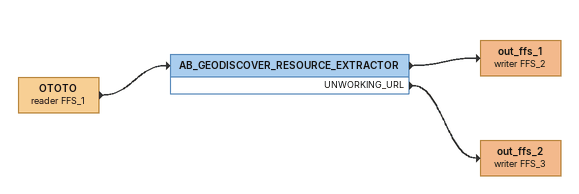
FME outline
OTOTO (reader FFS_1)
    -> AB_GEODISCOVER_RESOURCE_EXTRACTOR
AB_GEODISCOVER_RESOURCE_EXTRACTOR
    UNWORKING_URL -> out_ffs_2 (writer FFS_3)
    -> out_ffs_1 (writer FFS_2)
out_ffs_1 (writer FFS_2)
out_ffs_2 (writer FFS_3)
